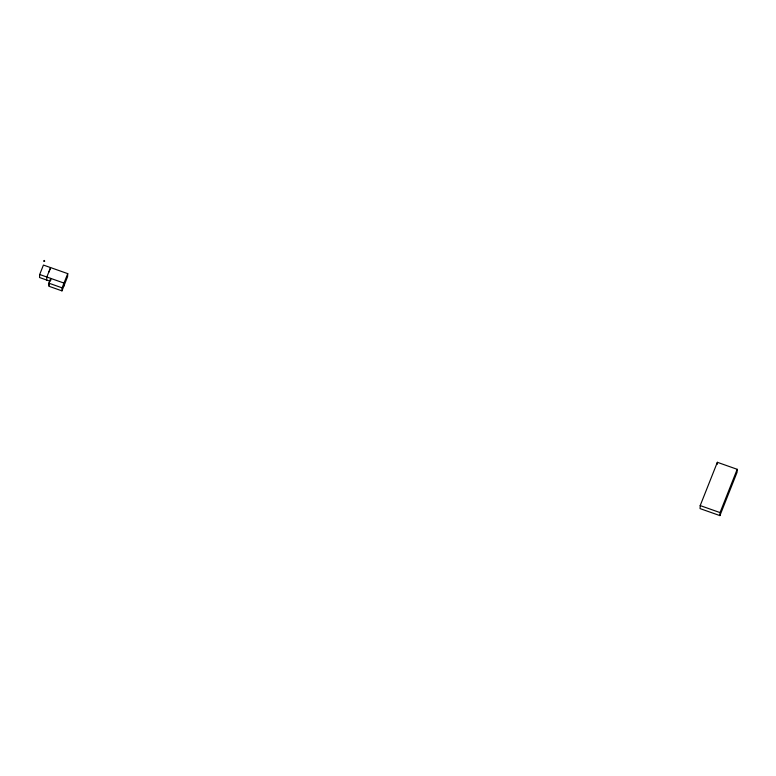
<?xml version="1.0" encoding="UTF-8"?>
<svg xmlns="http://www.w3.org/2000/svg" width="776" height="776" viewBox="0 0 776 776"><rect width="100%" height="100%" fill="white"/><g stroke="black" fill="none" stroke-linecap="round" stroke-linejoin="round"><path stroke-width="1.16" d="M44.601 261.24C42.535 262.21 44.494 259.135 44.649 261.134M63.855 286.101L64.001 283.085L50.818 278.429L48.927 283.191L48.781 286.208L61.964 290.864L67.59 276.654L67.745 273.637L43.427 265.062L39.692 274.5L39.537 277.517L49.674 281.096M46.686 280.039L46.832 277.022L50.576 267.575M49.189 285.17L49.276 283.405M50.721 280.437L50.818 278.429L39.692 274.5M61.964 290.864L62.109 287.847L67.745 273.637M700.204 505.583L700.059 508.6L719.905 515.603L737.054 472.322L737.2 469.305L717.354 462.302L700.204 505.583L720.05 512.587L719.905 515.603M717.257 464.31L717.354 462.302M48.898 272.134L50.401 268.321M49.325 282.522L50.44 279.7M720.05 512.587L737.2 469.305M48.927 283.191L62.109 287.847"/></g></svg>
